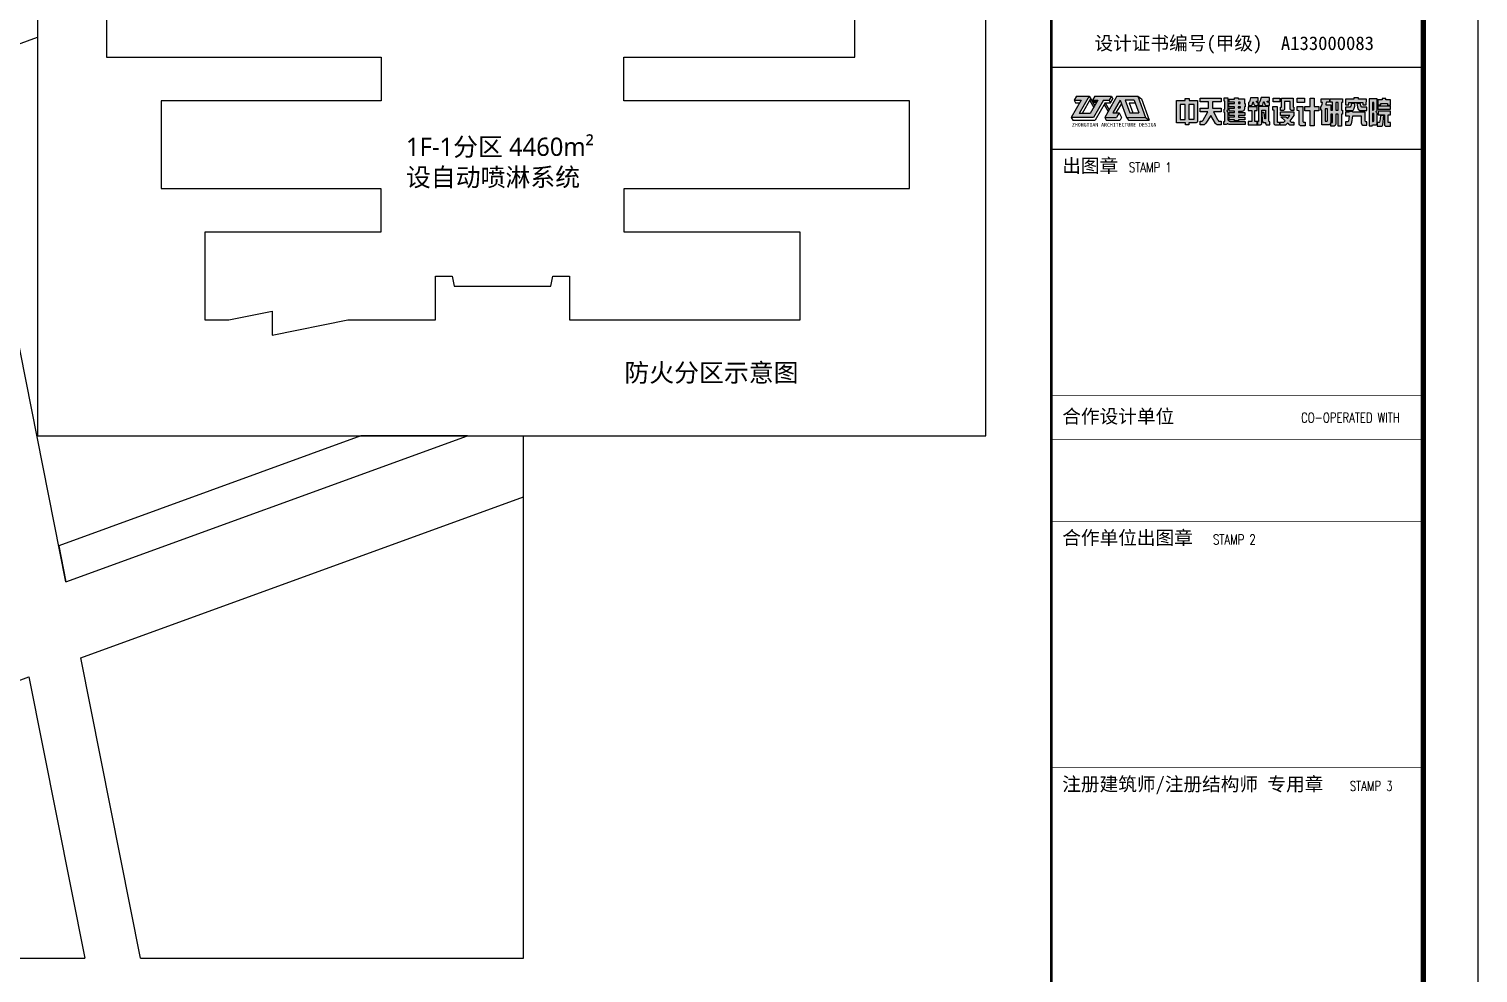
# Model space of a CAD drawing. Header units: inches. Extents: x -97096 to 280004, y -37912 to 97116.
# Drawn here: x 63441 to 103175, y 50511 to 76385 of the extents above; entities that cross this region are included whole.
import ezdxf

# ---------------------------------------------------------------- set-up
doc = ezdxf.new("R2010")
doc.units = ezdxf.units.IN
doc.header["$LTSCALE"] = 1000
doc.header["$MEASUREMENT"] = 0
for name, color, linetype in [('FIRE-CURTAIN', 30, 'Continuous'), ('GPS提资', 1, 'Continuous'), ('PUB_TEXT', 7, 'Continuous'), ('RAIL', 163, 'Continuous'), ('TK', 101, 'Continuous'), ('图框', 7, 'Continuous')]:
    doc.layers.add(name, color=color, linetype=linetype)
doc.styles.add('G2011-0185-BLOK-A1$0$GOA_01_thin_0.75', font='romans.shx', dxfattribs={"width": 0.75})
doc.styles.add('G2011-0185-BLOK-A1$0$GOA_06_宋体_1.00', font='SimSun.ttf')
doc.styles.get("Standard").update_dxf_attribs({"font": 'gbenor.shx', "bigfont": 'gbcbig.shx'})
doc.styles.add('黑', font='', dxfattribs={"width": 1.3, "height": 10})
doc.styles.get('黑').set_extended_font_data('SimHei')

# ---------------------------------------------------------------- blocks, each defined once
blk = doc.blocks.new('A0-150')
at = {"layer": 'TK'}
for points in [[(168080, 112345), (168234, 112345), (168297, 112455), (167839, 112455), (167775, 112345), (167929, 112345), (167718, 111980), (167412, 111980), (167685, 112455), (167337, 112455), (167274, 112345), (167471, 112345), (167197, 111871), (167807, 111871)], [(167775, 112345), (167809, 112287), (167895, 112287), (167929, 112345)]]:
    blk.add_hatch(color=256, dxfattribs=at).paths.add_polyline_path(points)
h = blk.add_hatch(color=256, dxfattribs=at)
h.paths.add_polyline_path([(168538, 112345), (168711, 111871), (169231, 111871), (169019, 112455), (168450, 112455), (168113, 111871), (168434, 111871), (168506, 111995), (168336, 111995)])
h.paths.add_polyline_path([(168678, 112345), (168919, 112345), (169046, 111995), (168806, 111995)], flags=16)
h = blk.add_hatch(color=256, dxfattribs=at)
h.paths.add_polyline_path([(168122, 112272), (168097, 112229), (168208, 112036), (168234, 112080)])
h.paths.add_polyline_path([(167728, 112382), (167702, 112338), (167813, 112146), (167839, 112189)])
h = blk.add_hatch(color=256, dxfattribs=at)
h.dxf.hatch_style = 1
h.paths.add_polyline_path([(175677, 111930), (175663, 111831), (175658, 111780), (175650, 111746), (175642, 111738), (175637, 111733), (175587, 111733), (175587, 111635), (175702, 111635), (175728, 111650), (175738, 111670), (175767, 111930)])
h.paths.add_polyline_path([(175610, 112049), (175610, 111940), (175790, 111940), (175790, 111660), (175816, 111635), (175950, 111635), (175950, 111733), (175883, 111733), (175883, 111940), (175946, 111940), (175946, 112049)])
h.paths.add_polyline_path([(175613, 112090), (175613, 112189), (175944, 112189), (175944, 112090)])
h.paths.add_polyline_path([(175454, 111984), (175454, 111762), (175471, 111762), (175479, 111764), (175490, 111769), (175493, 111776), (175495, 111781), (175495, 111984)], flags=16)
h.paths.add_polyline_path([(175454, 112283), (175454, 112072), (175471, 112072), (175478, 112073), (175495, 112088), (175495, 112283)], flags=16)
h.paths.add_polyline_path([(175025, 112251), (175032, 112220), (175043, 112158), (175060, 112098), (175113, 112065), (175299, 112065), (175299, 112153), (175167, 112153), (175134, 112191), (175115, 112251)])
h.paths.add_polyline_path([(173855, 112169), (173989, 112169), (173989, 112055), (173854, 112055), (173854, 111646), (173746, 111646), (173746, 112055), (173601, 112055), (173601, 112169), (173746, 112169), (173746, 112397), (173855, 112397)])
h.paths.add_polyline_path([(173389, 112169), (173544, 112169), (173544, 111758), (173551, 111750), (173566, 111746), (173575, 111744), (173583, 111742), (173600, 111740), (173606, 111740), (173606, 111646), (173479, 111646), (173456, 111663), (173445, 111683), (173445, 112050), (173389, 112061)])
h.paths.add_polyline_path([(173394, 112397), (173596, 112397), (173596, 112278), (173394, 112278)])
h.paths.add_polyline_path([(172632, 112415), (172400, 112415), (172400, 112415), (172371, 112302), (172360, 112291), (172352, 112286), (172337, 112281), (172337, 112203), (172430, 112203), (172449, 112217), (172451, 112221), (172457, 112254), (172461, 112270), (172465, 112282), (172472, 112302), (172476, 112304), (172482, 112301), (172494, 112245), (172511, 112214), (172524, 112203), (172632, 112203), (172632, 112281), (172611, 112284), (172591, 112290), (172581, 112294), (172570, 112304), (172569, 112312), (172570, 112317), (172575, 112322), (172632, 112322)])
h.paths.add_polyline_path([(172114, 112410), (172086, 112302), (172071, 112288), (172053, 112281), (172053, 112203), (172143, 112203), (172160, 112221), (172169, 112245), (172175, 112274), (172185, 112302), (172193, 112267), (172207, 112227), (172220, 112210), (172229, 112203), (172322, 112203), (172322, 112276), (172302, 112280), (172291, 112286), (172275, 112299), (172274, 112307), (172275, 112312), (172280, 112317), (172317, 112317), (172317, 112410)])
h.paths.add_polyline_path([(172296, 111670), (172296, 111763), (172234, 111763), (172234, 112064), (172296, 112064), (172296, 112167), (172047, 112167), (172047, 112064), (172146, 112064), (172146, 111763), (172047, 111763), (172047, 111670)])
h.paths.add_polyline_path([(173186, 111930), (172935, 111930), (172935, 112027), (173302, 112027), (173302, 111930), (173186, 111783), (173217, 111753), (173219, 111750), (173225, 111748), (173230, 111745), (173236, 111742), (173239, 111742), (173302, 111742), (173302, 111665), (173214, 111665), (173206, 111662), (173197, 111665), (173189, 111665), (173183, 111667), (173178, 111670), (173172, 111673), (173167, 111678), (173161, 111684), (173128, 111720), (173092, 111678), (173087, 111676), (173084, 111670), (173078, 111667), (173070, 111665), (173065, 111662), (173056, 111659), (173045, 111659), (173037, 111659), (172929, 111659), (172929, 111742), (173012, 111742), (173018, 111742), (173023, 111745), (173029, 111748), (173037, 111750), (173059, 111778), (172943, 111894), (173076, 111894), (173123, 111844)])
h.paths.add_polyline_path([(172722, 112071), (172722, 112173), (172846, 112173), (172846, 111759), (172846, 111753), (172846, 111748), (172852, 111745), (172855, 111745), (172904, 111745), (172904, 111659), (172805, 111659), (172794, 111662), (172786, 111665), (172777, 111670), (172769, 111678), (172763, 111689), (172761, 111703), (172761, 111720), (172761, 111739), (172761, 112071)])
h.paths.add_polyline_path([(172949, 112154), (172954, 112154), (172957, 112156), (172960, 112162), (172960, 112167), (172960, 112402), (173283, 112402), (173283, 112165), (173283, 112159), (173286, 112156), (173288, 112154), (173291, 112154), (173302, 112154), (173302, 112065), (173239, 112065), (173230, 112068), (173222, 112071), (173214, 112076), (173208, 112085), (173206, 112093), (173200, 112104), (173197, 112118), (173197, 112134), (173197, 112306), (173045, 112306), (173045, 112137), (173045, 112118), (173042, 112101), (173040, 112087), (173034, 112076), (173029, 112068), (173020, 112065), (173009, 112062), (172998, 112062), (172932, 112062), (172932, 112154)])
h.paths.add_polyline_path([(172913, 112297), (172733, 112297), (172733, 112400), (172913, 112400)])
h.paths.add_polyline_path([(171820, 112134), (171825, 112134), (171831, 112134), (171834, 112140), (171834, 112143), (171834, 112165), (171776, 112165), (171776, 112134)], flags=16)
h.paths.add_polyline_path([(171831, 112256), (171831, 112292), (171778, 112292), (171778, 112256)], flags=16)
h.paths.add_polyline_path([(171488, 112411), (171488, 112123), (171488, 112109), (171486, 112096), (171480, 112082), (171472, 112068), (171469, 112062), (171466, 112060), (171466, 112057), (171466, 112054), (171466, 112051), (171466, 112049), (171469, 112043), (171472, 112040), (171480, 112029), (171486, 112021), (171488, 112007), (171488, 111993), (171488, 111817), (171494, 111806), (171499, 111794), (171508, 111786), (171519, 111778), (171530, 111772), (171544, 111767), (171557, 111761), (171574, 111759), (171966, 111759), (171966, 111676), (171535, 111676), (171527, 111678), (171522, 111681), (171510, 111687), (171502, 111692), (171494, 111698), (171488, 111701), (171483, 111701), (171480, 111703), (171477, 111701), (171472, 111698), (171469, 111695), (171458, 111687), (171447, 111681), (171439, 111678), (171430, 111676), (171381, 111676), (171381, 111761), (171392, 111761), (171397, 111761), (171400, 111761), (171403, 111764), (171405, 111767), (171405, 111772), (171408, 111775), (171408, 111781), (171408, 111786), (171408, 111985), (171405, 111993), (171403, 111999), (171400, 112004), (171394, 112007), (171386, 112007), (171386, 112104), (171394, 112104), (171397, 112104), (171403, 112107), (171405, 112109), (171408, 112115), (171408, 112120), (171408, 112319), (171386, 112319), (171386, 112411)])
h.paths.add_polyline_path([(171524, 112375), (171673, 112375), (171673, 112408), (171773, 112408), (171773, 112380), (171944, 112380), (171944, 112256), (171969, 112256), (171969, 112167), (171947, 112167), (171947, 112123), (171947, 112104), (171941, 112087), (171936, 112071), (171928, 112060), (171917, 112051), (171903, 112046), (171886, 112040), (171870, 112040), (171781, 112040), (171781, 112007), (171958, 112007), (171958, 111927), (171781, 111927), (171781, 111883), (171958, 111883), (171958, 111803), (171778, 111803), (171778, 111778), (171676, 111778), (171676, 111806), (171524, 111806), (171524, 111886), (171676, 111886), (171676, 111927), (171524, 111927), (171524, 112007), (171676, 112007), (171676, 112043), (171524, 112043), (171524, 112129), (171676, 112129), (171676, 112162), (171519, 112162), (171519, 112253), (171676, 112253), (171676, 112289), (171524, 112289)])
h.paths.add_polyline_path([(170731, 112402), (171306, 112402), (171306, 112300), (171068, 112300), (171068, 112129), (171303, 112129), (171303, 112027), (171093, 112027), (171209, 111817), (171215, 111803), (171223, 111794), (171229, 111783), (171237, 111778), (171245, 111772), (171256, 111770), (171265, 111767), (171276, 111767), (171309, 111767), (171309, 111670), (171245, 111670), (171229, 111670), (171212, 111670), (171198, 111673), (171187, 111678), (171176, 111684), (171168, 111689), (171160, 111701), (171154, 111709), (171019, 111930), (170883, 111714), (170875, 111703), (170867, 111692), (170858, 111684), (170850, 111678), (170839, 111673), (170828, 111670), (170817, 111670), (170806, 111670), (170729, 111670), (170729, 111767), (170767, 111767), (170773, 111767), (170778, 111767), (170784, 111770), (170787, 111772), (170792, 111778), (170798, 111783), (170803, 111792), (170809, 111800), (170939, 112027), (170729, 112027), (170729, 112129), (170958, 112129), (170958, 112300), (170731, 112300)])
h.paths.add_polyline_path([(170422, 111822), (170555, 111822), (170557, 111822), (170557, 111825), (170560, 111825), (170563, 111828), (170563, 111830), (170563, 111836), (170566, 111844), (170566, 112228), (170422, 112228)], flags=16)
h.paths.add_polyline_path([(170322, 112228), (170182, 112228), (170182, 111819), (170322, 111819)], flags=16)
h.paths.add_polyline_path([(170085, 112333), (170320, 112333), (170320, 112391), (170425, 112391), (170425, 112333), (170660, 112333), (170660, 111817), (170660, 111803), (170660, 111792), (170660, 111781), (170657, 111772), (170657, 111764), (170654, 111756), (170648, 111750), (170646, 111742), (170640, 111736), (170637, 111734), (170629, 111731), (170624, 111728), (170618, 111725), (170610, 111725), (170602, 111725), (170593, 111725), (170422, 111725), (170422, 111667), (170325, 111667), (170325, 111723), (170085, 111723)])
h.paths.add_polyline_path([(175604, 112359), (175604, 112215), (175686, 112215), (175686, 112256), (175870, 112256), (175870, 112209), (175952, 112209), (175952, 112359), (175823, 112359), (175823, 112390), (175723, 112390), (175723, 112359)])
h.paths.add_polyline_path([(175361, 111640), (175448, 111640), (175459, 111671), (175558, 111671), (175575, 111684), (175583, 111714), (175583, 111983), (175575, 112000), (175567, 112012), (175557, 112023), (175555, 112032), (175565, 112044), (175583, 112065), (175583, 112380), (175361, 112380)])
h.paths.add_polyline_path([(174874, 112251), (174874, 112216), (174873, 112205), (174866, 112184), (174840, 112153), (174719, 112153), (174719, 112060), (174910, 112060), (174926, 112072), (174934, 112080), (174947, 112096), (174963, 112155), (174969, 112185), (174976, 112251)])
h.paths.add_polyline_path([(175071, 112370), (175071, 112406), (174942, 112406), (174942, 112370), (174714, 112370), (174714, 112215), (174812, 112215), (174812, 112282), (175195, 112282), (175195, 112220), (175283, 112220), (175293, 112370)])
h.paths.add_polyline_path([(174455, 112070), (174512, 112070), (174512, 112282), (174455, 112282)], flags=16)
h.paths.add_polyline_path([(174356, 111737), (174356, 111962), (174315, 111962), (174315, 111734), (174351, 111734)], flags=16)
h.paths.add_polyline_path([(174160, 111768), (174193, 111768), (174209, 111775), (174222, 111788), (174222, 112112), (174160, 112112)], flags=16)
h.paths.add_polyline_path([(174610, 111635), (174512, 111635), (174512, 111962), (174455, 111962), (174455, 111706), (174454, 111695), (174451, 111685), (174434, 111648), (174408, 111636), (174310, 111636), (174310, 111724), (174278, 111667), (174067, 111667), (174067, 112076), (174041, 112076), (174041, 112158), (174073, 112236), (174085, 112283), (174045, 112283), (174045, 112386), (174277, 112386), (174277, 112288), (174196, 112288), (174182, 112263), (174177, 112249), (174175, 112221), (174315, 112221), (174315, 112070), (174356, 112070), (174356, 112288), (174300, 112288), (174300, 112386), (174631, 112386), (174631, 112282), (174610, 112282), (174610, 112070), (174631, 112070), (174631, 111962), (174610, 111962)])
h.paths.add_polyline_path([(172306, 111670), (172381, 111670), (172391, 111676), (172420, 111701), (172420, 112069), (172524, 112069), (172524, 111831), (172508, 111831), (172502, 111853), (172487, 112012), (172425, 112012), (172435, 111768), (172461, 111737), (172523, 111737), (172523, 111715), (172544, 111670), (172637, 111670), (172637, 111750), (172637, 111750), (172627, 111750), (172611, 111768), (172611, 112172), (172333, 112172), (172333, 111772), (172332, 111768), (172327, 111762), (172319, 111758), (172306, 111758)])
edge = h.paths.add_edge_path()
edge.add_line((174719, 112013), (174719, 111920))
edge.add_line((174719, 111920), (174813, 111920))
edge.add_line((174813, 111920), (174805, 111838))
edge.add_line((174805, 111838), (174794, 111770))
edge.add_line((174794, 111770), (174785, 111754))
edge.add_line((174785, 111754), (174719, 111754))
edge.add_line((174719, 111754), (174719, 111661))
edge.add_line((174719, 111661), (174851, 111661))
edge.add_line((174851, 111661), (174884, 111697))
edge.add_line((174884, 111697), (174890, 111735))
edge.add_line((174890, 111735), (174916, 111920))
edge.add_line((174916, 111920), (175149, 111920))
edge.add_line((175149, 111920), (175149, 111722))
edge.add_line((175149, 111722), (175162, 111681))
edge.add_line((175162, 111681), (175194, 111661))
edge.add_line((175194, 111661), (175298, 111661))
edge.add_line((175298, 111661), (175298, 111751))
edge.add_line((175298, 111751), (175275, 111751))
edge.add_line((175275, 111751), (175265, 111759))
edge.add_line((175265, 111759), (175252, 111772))
edge.add_line((175252, 111772), (175252, 112013))
edge.add_line((175252, 112013), (174921, 112013))
edge.add_line((174921, 112013), (174921, 112039))
edge.add_line((174921, 112039), (174827, 112039))
edge.add_line((174827, 112039), (174821, 112024))
edge.add_line((174821, 112024), (174809, 112013))
edge.add_line((174809, 112013), (174719, 112013))
h = blk.add_hatch(color=256, dxfattribs=at)
h.dxf.hatch_style = 1
h.paths.add_polyline_path([(174916, 111920), (175149, 111920), (175149, 111722), (175162, 111681), (175194, 111661), (175298, 111661), (175298, 111751), (175252, 111751), (175252, 112013), (174921, 112013), (174921, 112039), (174827, 112039), (174817, 112013), (174719, 112013), (174719, 111920), (174813, 111920), (174798, 111754), (174719, 111754), (174719, 111661), (174851, 111661), (174884, 111697), (174890, 111735)])
for p, q in [((167337, 112455, 0), (167274, 112345, 0)), ((167337, 112455, 0), (167685, 112455, 0)), ((167685, 112455, 0), (167412, 111980, 0)), ((167685, 112455, 0), (167839, 112189, 0)), ((167839, 112455, 0), (167775, 112345, 0)), ((167839, 112455, 0), (168297, 112455, 0)), ((168450, 112455, 0), (168113, 111871, 0)), ((168297, 112455, 0), (168234, 112345, 0)), ((168297, 112455, 0), (168339, 112382, 0)), ((168450, 112455, 0), (169019, 112455, 0)), ((169019, 112455, 0), (169123, 112382, 0)), ((169019, 112455, 0), (169231, 111871, 0)), ((167471, 112345, 0), (167197, 111871, 0)), ((167274, 112345, 0), (167471, 112345, 0)), ((167274, 112345, 0), (167316, 112272, 0)), ((167316, 112272, 0), (167428, 112272, 0)), ((167728, 112382, 0), (167496, 111980, 0)), ((167702, 112338, 0), (167813, 112146, 0)), ((167929, 112345, 0), (167718, 111980, 0)), ((167775, 112345, 0), (167929, 112345, 0)), ((167809, 112287, 0), (167775, 112345, 0)), ((168080, 112345, 0), (167807, 111871, 0)), ((167809, 112287, 0), (167895, 112287, 0)), ((168122, 112272, 0), (167849, 111798, 0)), ((168080, 112345, 0), (168234, 112345, 0)), ((168097, 112229, 0), (168208, 112036, 0)), ((168122, 112272, 0), (168276, 112272, 0)), ((168122, 112272, 0), (168234, 112080, 0)), ((168276, 112272, 0), (168234, 112345, 0)), ((168276, 112272, 0), (168339, 112382, 0)), ((168538, 112345, 0), (168336, 111995, 0)), ((168571, 112256, 0), (168420, 111995, 0)), ((168538, 112345, 0), (168711, 111871, 0)), ((168678, 112345, 0), (168806, 111995, 0)), ((168919, 112345, 0), (168678, 112345, 0)), ((168782, 112272, 0), (168883, 111995, 0)), ((168782, 112272, 0), (168945, 112272, 0)), ((168919, 112345, 0), (169046, 111995, 0)), ((169123, 112382, 0), (169335, 111798, 0)), ((167807, 111871, 0), (167197, 111871, 0)), ((167197, 111871, 0), (167239, 111798, 0)), ((167239, 111798, 0), (167849, 111798, 0)), ((167718, 111980, 0), (167412, 111980, 0)), ((168113, 111871, 0), (168434, 111871, 0)), ((168113, 111871, 0), (168155, 111798, 0)), ((168155, 111798, 0), (168535, 111798, 0)), ((168336, 111995, 0), (168506, 111995, 0)), ((168365, 112045, 0), (168366, 112043, 0)), ((168506, 111995, 0), (168434, 111871, 0)), ((168506, 111995, 0), (168577, 111871, 0)), ((168577, 111871, 0), (168535, 111798, 0)), ((168711, 111871, 0), (169231, 111871, 0)), ((168711, 111871, 0), (168767, 111798, 0)), ((168767, 111798, 0), (169335, 111798, 0)), ((168806, 111995, 0), (169046, 111995, 0)), ((169231, 111871, 0), (169335, 111798, 0))]:
    blk.add_line(p, q, dxfattribs=at)
for points in [[(0, 0), (178350, 0), (178350, 126150), (0, 126150)], [(170085, 112333), (170320, 112333), (170320, 112391), (170425, 112391), (170425, 112333), (170660, 112333), (170660, 111817), (170660, 111803), (170660, 111792), (170660, 111781), (170657, 111772), (170657, 111764), (170654, 111756), (170648, 111750), (170646, 111742), (170640, 111736), (170637, 111734), (170629, 111731), (170624, 111728), (170618, 111725), (170610, 111725), (170602, 111725), (170593, 111725), (170422, 111725), (170422, 111667), (170325, 111667), (170325, 111723), (170085, 111723), (170085, 112333)], [(170322, 112228), (170182, 112228), (170182, 111819), (170322, 111819), (170322, 112228)], [(170422, 111822), (170555, 111822), (170557, 111822), (170557, 111825), (170560, 111825), (170563, 111828), (170563, 111830), (170563, 111836), (170566, 111844), (170566, 112228), (170422, 112228), (170422, 111822)], [(170731, 112402), (171306, 112402), (171306, 112300), (171068, 112300), (171068, 112129), (171303, 112129), (171303, 112027), (171093, 112027), (171209, 111817), (171215, 111803), (171223, 111794), (171229, 111783), (171237, 111778), (171245, 111772), (171256, 111770), (171265, 111767), (171276, 111767), (171309, 111767), (171309, 111670), (171245, 111670), (171229, 111670), (171212, 111670), (171198, 111673), (171187, 111678), (171176, 111684), (171168, 111689), (171160, 111701), (171154, 111709), (171019, 111930), (170883, 111714), (170875, 111703), (170867, 111692), (170858, 111684), (170850, 111678), (170839, 111673), (170828, 111670), (170817, 111670), (170806, 111670), (170729, 111670), (170729, 111767), (170767, 111767), (170773, 111767), (170778, 111767), (170784, 111770), (170787, 111772), (170792, 111778), (170798, 111783), (170803, 111792), (170809, 111800), (170939, 112027), (170729, 112027), (170729, 112129), (170958, 112129), (170958, 112300), (170731, 112300), (170731, 112402)], [(171488, 112411), (171488, 112123), (171488, 112109), (171486, 112096), (171480, 112082), (171472, 112068), (171469, 112062), (171466, 112060), (171466, 112057), (171466, 112054), (171466, 112051), (171466, 112049), (171469, 112043), (171472, 112040), (171480, 112029), (171486, 112021), (171488, 112007), (171488, 111993), (171488, 111817), (171494, 111806), (171499, 111794), (171508, 111786), (171519, 111778), (171530, 111772), (171544, 111767), (171557, 111761), (171574, 111759), (171966, 111759), (171966, 111676), (171535, 111676), (171527, 111678), (171522, 111681), (171510, 111687), (171502, 111692), (171494, 111698), (171488, 111701), (171483, 111701), (171480, 111703), (171480, 111703), (171477, 111701), (171472, 111698), (171469, 111695), (171458, 111687), (171447, 111681), (171439, 111678), (171430, 111676), (171381, 111676), (171381, 111761), (171392, 111761), (171397, 111761), (171400, 111761), (171403, 111764), (171405, 111767), (171405, 111772), (171408, 111775), (171408, 111781), (171408, 111786), (171408, 111985), (171405, 111993), (171403, 111999), (171400, 112004), (171394, 112007), (171386, 112007), (171386, 112104), (171394, 112104), (171397, 112104), (171397, 112104), (171403, 112107), (171405, 112109), (171408, 112115), (171408, 112120), (171408, 112319), (171386, 112319), (171386, 112411), (171488, 112411)], [(171524, 112375), (171673, 112375), (171673, 112408), (171773, 112408), (171773, 112380), (171944, 112380), (171944, 112256), (171969, 112256), (171969, 112167), (171947, 112167), (171947, 112123), (171947, 112104), (171941, 112087), (171936, 112071), (171928, 112060), (171917, 112051), (171903, 112046), (171886, 112040), (171870, 112040), (171781, 112040), (171781, 112007), (171958, 112007), (171958, 111927), (171781, 111927), (171781, 111883), (171958, 111883), (171958, 111803), (171778, 111803), (171778, 111778), (171676, 111778), (171676, 111806), (171524, 111806), (171524, 111886), (171676, 111886), (171676, 111927), (171524, 111927), (171524, 112007), (171676, 112007), (171676, 112043), (171524, 112043), (171524, 112129), (171676, 112129), (171676, 112162), (171519, 112162), (171519, 112253), (171676, 112253), (171676, 112289), (171524, 112289), (171524, 112375)], [(171820, 112134), (171825, 112134), (171831, 112134), (171834, 112140), (171834, 112143), (171834, 112165), (171776, 112165), (171776, 112134), (171820, 112134)], [(171831, 112256), (171831, 112292), (171778, 112292), (171778, 112256), (171831, 112256)], [(172722, 112071), (172722, 112173), (172846, 112173), (172846, 111759), (172846, 111753), (172846, 111748), (172852, 111745), (172855, 111745), (172904, 111745), (172904, 111659), (172805, 111659), (172794, 111662), (172786, 111665), (172777, 111670), (172769, 111678), (172763, 111689), (172761, 111703), (172761, 111720), (172761, 111739), (172761, 112071), (172722, 112071)], [(172913, 112297), (172733, 112297), (172733, 112400), (172913, 112400), (172913, 112297)], [(172949, 112154), (172954, 112154), (172957, 112156), (172960, 112162), (172960, 112167), (172960, 112402), (173283, 112402), (173283, 112165), (173283, 112159), (173286, 112156), (173288, 112154), (173291, 112154), (173302, 112154), (173302, 112065), (173239, 112065), (173230, 112068), (173222, 112071), (173214, 112076), (173208, 112085), (173206, 112093), (173200, 112104), (173197, 112118), (173197, 112134), (173197, 112306), (173045, 112306), (173045, 112137), (173045, 112118), (173042, 112101), (173040, 112087), (173034, 112076), (173029, 112068), (173020, 112065), (173009, 112062), (172998, 112062), (172932, 112062), (172932, 112154), (172949, 112154)], [(173186, 111930), (172935, 111930), (172935, 112027), (173302, 112027), (173302, 111930), (173186, 111783), (173217, 111753), (173217, 111753), (173219, 111750), (173225, 111748), (173230, 111745), (173236, 111742), (173239, 111742), (173302, 111742), (173302, 111665), (173214, 111665), (173206, 111662), (173197, 111665), (173189, 111665), (173183, 111667), (173178, 111670), (173172, 111673), (173167, 111678), (173161, 111684), (173128, 111720), (173092, 111678), (173087, 111676), (173084, 111670), (173078, 111667), (173070, 111665), (173065, 111662), (173056, 111659), (173045, 111659), (173037, 111659), (172929, 111659), (172929, 111742), (173012, 111742), (173018, 111742), (173023, 111745), (173029, 111748), (173037, 111750), (173059, 111778), (172943, 111894), (173076, 111894), (173123, 111844), (173186, 111930)]]:
    blk.add_lwpolyline(points, close=True, dxfattribs=at)
at = {"layer": 'TK', "const_width": 150}
blk.add_lwpolyline([(3750, 1500), (176850, 1500), (176850, 124650), (3750, 124650)], close=True, dxfattribs=at)
at = {"layer": 'TK'}
for points, const_width in [([(166650, 124650), (166650, 1500)], 75), ([(166650, 113250), (176850, 113250)], 37.5), ([(166650, 111000), (176850, 111000)], 37.5), ([(166650, 104250), (176850, 104250)], 18), ([(166650, 103050), (176850, 103050)], 18), ([(166650, 100800), (176850, 100800)], 18), ([(166650, 94050), (176850, 94050)], 18)]:
    blk.add_lwpolyline(points, dxfattribs=dict(at, const_width=const_width))
for points in [[(172296, 111670), (172296, 111763), (172234, 111763), (172234, 112064), (172296, 112064), (172296, 112167), (172047, 112167), (172047, 112064), (172146, 112064), (172146, 111763), (172047, 111763), (172047, 111670), (172296, 111670)], [(172114, 112410), (172086, 112302), (172071, 112288), (172053, 112281), (172053, 112203), (172143, 112203), (172160, 112221), (172169, 112245), (172175, 112274), (172185, 112302), (172193, 112267), (172207, 112227), (172220, 112210), (172229, 112203), (172322, 112203), (172322, 112276), (172302, 112280), (172291, 112286), (172275, 112299), (172274, 112307), (172275, 112312), (172280, 112317), (172317, 112317), (172317, 112410), (172114, 112410)], [(172306, 111670), (172381, 111670), (172391, 111676), (172420, 111701), (172420, 112069), (172524, 112069), (172524, 111831), (172508, 111831), (172502, 111853), (172487, 112012), (172425, 112012), (172435, 111768), (172461, 111737), (172523, 111737), (172523, 111715), (172544, 111670), (172637, 111670), (172637, 111750), (172637, 111750), (172627, 111750), (172611, 111768), (172611, 112172), (172333, 112172), (172333, 111772), (172332, 111768), (172327, 111762), (172319, 111758), (172306, 111758)], [(172632, 112415), (172400, 112415), (172400, 112415), (172371, 112302), (172360, 112291), (172352, 112286), (172337, 112281), (172337, 112203), (172430, 112203), (172449, 112217), (172451, 112221), (172457, 112254), (172461, 112270), (172465, 112282), (172472, 112302), (172476, 112304), (172482, 112301), (172494, 112245), (172511, 112214), (172524, 112203), (172632, 112203), (172632, 112281), (172611, 112284), (172591, 112290), (172581, 112294), (172570, 112304), (172569, 112312), (172570, 112317), (172575, 112322), (172632, 112322), (172632, 112415)], [(173389, 112169), (173544, 112169), (173544, 111758), (173551, 111750), (173566, 111746), (173575, 111744), (173583, 111742), (173600, 111740), (173606, 111740), (173606, 111646), (173479, 111646), (173456, 111663), (173445, 111683), (173445, 112050), (173389, 112061), (173389, 112169)], [(173394, 112397), (173596, 112397), (173596, 112278), (173394, 112278), (173394, 112397)], [(173855, 112169), (173989, 112169), (173989, 112055), (173854, 112055), (173854, 111646), (173746, 111646), (173746, 112055), (173601, 112055), (173601, 112169), (173746, 112169), (173746, 112397), (173855, 112397), (173855, 112169)], [(174455, 111962), (174455, 111706), (174454, 111695), (174451, 111685), (174434, 111648), (174408, 111636), (174310, 111636), (174310, 111724), (174278, 111667), (174067, 111667), (174067, 112076), (174041, 112076), (174041, 112158), (174073, 112236), (174085, 112283), (174045, 112283), (174045, 112386), (174277, 112386), (174277, 112288), (174196, 112288), (174182, 112263), (174177, 112249), (174175, 112221), (174315, 112221), (174315, 112070), (174356, 112070), (174356, 112288), (174300, 112288), (174300, 112386), (174631, 112386), (174631, 112282), (174610, 112282)], [(174160, 112112), (174160, 111768)], [(174160, 111768), (174193, 111768), (174209, 111775), (174222, 111788), (174222, 112112), (174160, 112112)], [(174455, 112282), (174455, 112070)], [(174455, 112070), (174512, 112070), (174512, 112282), (174455, 112282)], [(174610, 112282), (174610, 112070), (174631, 112070), (174631, 111962), (174610, 111962), (174610, 111635)], [(174942, 112406), (174942, 112370), (174714, 112370)], [(174714, 112370), (174714, 112215)], [(174714, 112215), (174812, 112215), (174812, 112282), (175195, 112282), (175195, 112220)], [(174719, 112060), (174910, 112060), (174926, 112072), (174934, 112080), (174947, 112096), (174963, 112155), (174969, 112185), (174976, 112251), (174874, 112251)], [(174874, 112251), (174874, 112216), (174873, 112205), (174866, 112184), (174840, 112153), (174719, 112153), (174719, 112060)], [(175071, 112370), (175071, 112406), (174942, 112406)], [(175025, 112251), (175032, 112220), (175043, 112158), (175060, 112098), (175113, 112065), (175299, 112065), (175299, 112153), (175167, 112153), (175134, 112191), (175115, 112251), (175025, 112251)], [(175195, 112220), (175283, 112220), (175293, 112370), (175071, 112370)], [(175361, 112380), (175361, 111640)], [(175361, 111640), (175448, 111640), (175459, 111671), (175558, 111671), (175575, 111684), (175583, 111714), (175583, 111983), (175575, 112000), (175567, 112012), (175557, 112023), (175555, 112032), (175565, 112044), (175583, 112065), (175583, 112380), (175361, 112380)], [(175454, 112283), (175454, 112072), (175471, 112072), (175478, 112073), (175495, 112088), (175495, 112283), (175454, 112283)], [(175823, 112359), (175823, 112390), (175723, 112390), (175723, 112359), (175604, 112359)], [(175604, 112359), (175604, 112215), (175686, 112215), (175686, 112256), (175870, 112256), (175870, 112209), (175952, 112209), (175952, 112359), (175823, 112359)], [(175613, 112090), (175613, 112189), (175944, 112189), (175944, 112090), (175613, 112090)], [(172306, 111758), (172306, 111670)], [(174315, 111962), (174315, 111734)], [(174356, 111737), (174356, 111962), (174315, 111962)], [(174315, 111734), (174351, 111734), (174356, 111737)], [(174610, 111635), (174512, 111635), (174512, 111962), (174455, 111962)], [(174719, 112013), (174719, 111920), (174813, 111920), (174805, 111838), (174794, 111770), (174785, 111754), (174719, 111754), (174719, 111661), (174851, 111661), (174884, 111697), (174890, 111735), (174916, 111920), (175149, 111920), (175149, 111722), (175162, 111681), (175194, 111661), (175298, 111661), (175298, 111751), (175275, 111751), (175265, 111759), (175252, 111772), (175252, 112013), (174921, 112013), (174921, 112039), (174827, 112039), (174821, 112024), (174809, 112013), (174719, 112013)], [(175454, 111984), (175454, 111762), (175471, 111762), (175479, 111764), (175490, 111769), (175493, 111776), (175495, 111781), (175495, 111984), (175454, 111984)], [(175677, 111930), (175663, 111831), (175658, 111780), (175650, 111746), (175642, 111738), (175637, 111733), (175587, 111733), (175587, 111635), (175702, 111635), (175728, 111650), (175738, 111670), (175767, 111930), (175677, 111930)], [(175610, 112049), (175610, 111940), (175790, 111940), (175790, 111660), (175816, 111635), (175950, 111635), (175950, 111733), (175883, 111733), (175883, 111940), (175946, 111940), (175946, 112049), (175610, 112049)]]:
    blk.add_lwpolyline(points, dxfattribs=at)
at = {"layer": 'TK', "style": 'G2011-0185-BLOK-A1$0$GOA_06_宋体_1.00'}
for s, p in [('设计证书编号(甲级)  A133000083', (167833, 113720)), ('出图章', (166949, 110364)), ('合作设计单位', (166949, 103494)), ('合作单位出图章', (166949, 100164)), ('注册建筑师/注册结构师 专用章', (166949, 93414))]:
    blk.add_text(s, height=375, dxfattribs=at).set_placement(p)
at = {"layer": 'TK', "linetype": 'Continuous', "lineweight": 30, "style": '黑', "text_generation_flag": 6}
blk.add_text('ZHONGTIAN ARCHITECTURE DESIGN', height=102.14, rotation=180, dxfattribs=at).set_placement((167216, 111622, 0))
at = {"layer": 'TK', "style": 'G2011-0185-BLOK-A1$0$GOA_01_thin_0.75', "width": 0.75}
for s, p in [('STAMP 1', (168778, 110369)), ('CO-OPERATED WITH', (173498, 103511)), (' STAMP 2', (170944, 100169)), ('STAMP 3', (174834, 93415))]:
    blk.add_text(s, height=270, dxfattribs=at).set_placement(p)

msp = doc.modelspace()

# ---------------------------------------------------------------- linework, layer by layer
at = {"layer": 'FIRE-CURTAIN'}
msp.add_lwpolyline([(65565, 78012.1), (65565, 75612.1), (73100, 75612.1), (73100, 74412.1), (67065, 74412.1), (67065, 72012.1), (73085, 72012.1), (73085, 70812.1), (68265, 70812.1), (68265, 68412.1), (68925, 68412.1), (70105.4, 68648.1), (70105, 67995.4), (72188.4, 68412.1), (74589, 68412.1), (74589, 69612.1), (75040.8, 69612.1), (75096.8, 69332.1), (77753.2, 69332.1), (77809.2, 69612.1), (77809.2, 69612.1), (78265, 69612.1), (78265, 68412.1), (84585, 68412.1), (84585, 70812.1), (79765, 70812.1), (79765, 72012.1), (87585, 72012.1), (87585, 74412.1), (79750, 74412.1), (79750, 75612.1), (86085, 75612.1), (86085, 78312.1)], dxfattribs=at)
at = {"layer": 'RAIL'}
for p, q in [((39318.9, 67300.1), (63675, 76161.7)), ((64453.6, 61230.6), (61637.4, 75420.3)), ((64867.2, 59146.4), (77000, 63562.4)), ((66500, 50919.5), (64867.2, 59146.4)), ((46700, 52534.1), (63441, 58627.3)), ((63441, 58627.3), (64970.7, 50919.5)), ((46700, 50919.5), (64970.7, 50919.5)), ((66500, 50919.5), (77000, 50919.5))]:
    msp.add_line(p, q, dxfattribs=at)
msp.add_lwpolyline([(64256.6, 62223.1), (64453.6, 61230.6), (75463.5, 65237.9), (72539.8, 65237.9)], close=True, dxfattribs=at)
msp.add_lwpolyline([(77000, 50919.5), (77000, 65237.9)], dxfattribs=at)
at = {"layer": '图框', "linetype": 'Continuous'}
msp.add_lwpolyline([(89675, 86737.9), (63675, 86737.9), (63675, 65237.9), (89675, 65237.9)], close=True, dxfattribs=at)

# ---------------------------------------------------------------- block references
at = {"layer": 'GPS提资'}
msp.add_blockref('A0-150', (-75175, -37912.1), dxfattribs=at)

# ---------------------------------------------------------------- texts
at = {"layer": 'PUB_TEXT', "linetype": 'Continuous', "char_height": 500, "attachment_point": 1}
for s, width, insert in [('{\\fMicrosoft YaHei|b0|i0|c0|p34;1F-1\\fMicrosoft YaHei|b0|i0|c134|p34;分区\\fMicrosoft YaHei|b0|i0|c0|p34; 4460m²\\P\\fMicrosoft YaHei|b0|i0|c134|p34;设自动喷淋系统}', 5903.021, (73778.6, 73406.7)), ('{\\fMicrosoft YaHei|b0|i0|c134|p34;防火分区示意图}', 17724.021, (79768.9, 67215.8))]:
    msp.add_mtext_dynamic_manual_height_columns(s, width=width, gutter_width=17.5, heights=[0], dxfattribs=dict(at, insert=insert))

doc.saveas('drawing.dxf')
